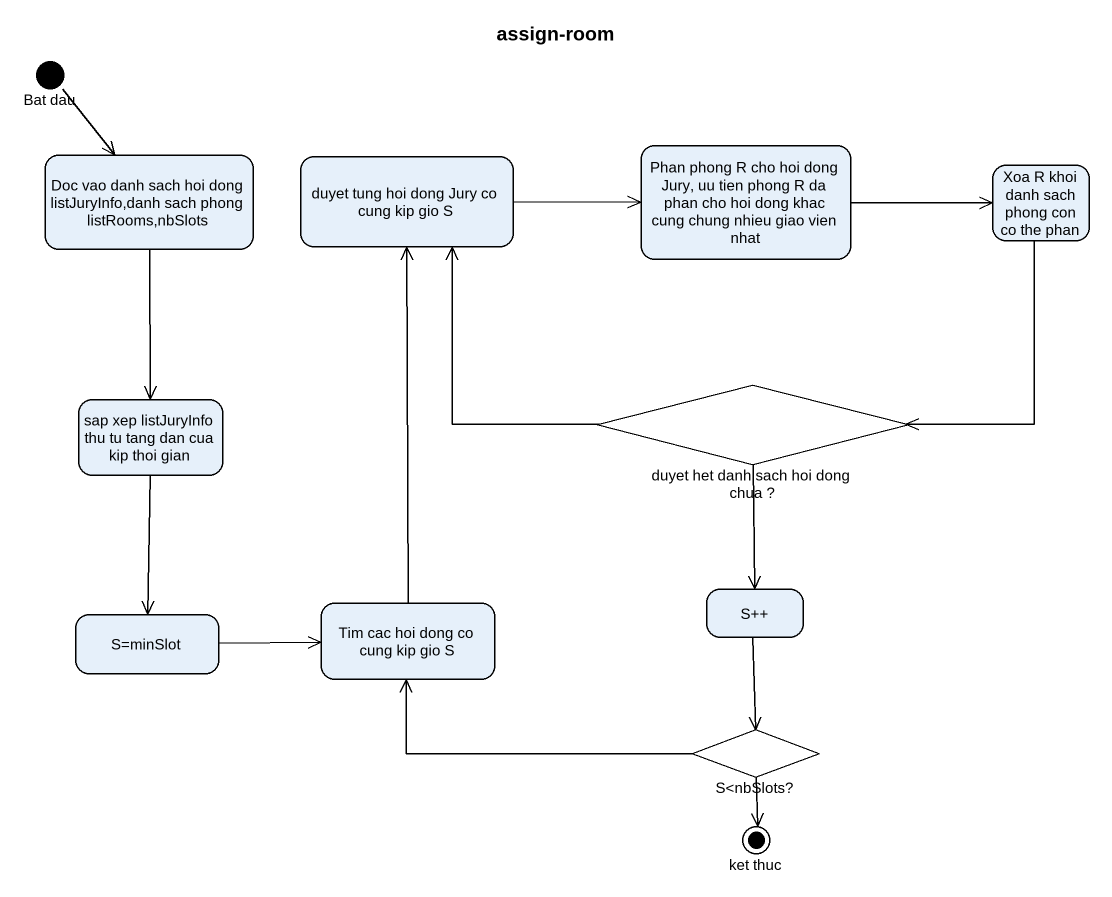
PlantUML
@startuml
title assign-room
hide empty description
state "Bat dau" as Bat_dau <<start>>
state "Doc vao danh sach hoi dong listJuryInfo,danh sach phong listRooms,nbSlots" as Doc_vao_danh_sach_hoi_dong
state "duyet tung hoi dong Jury co cung kip gio S" as duyet_tung_hoi_dong_Jury_co
state "Phan phong R cho hoi dong Jury, uu tien phong R da phan cho hoi dong khac cung chung nhieu giao vien nhat" as Phan_phong_R_cho_hoi_dong
state "Xoa R khoi danh sach phong con co the phan" as Xoa_R_khoi_danh_sach_phong
state "sap xep listJuryInfo thu tu tang dan cua kip thoi gian" as sap_xep_listJuryInfo_thu_tu
state "duyet het danh sach hoi dong chua ?" as duyet_het_danh_sach_hoi <<choice>>
state "S=minSlot" as S_minSlot
state "Tim cac hoi dong co cung kip gio S" as Tim_cac_hoi_dong_co_cung
state "S++" as S
state "S<nbSlots?" as S_nbSlots <<choice>>
state "ket thuc" as ket_thuc <<end>>
Bat_dau --> Doc_vao_danh_sach_hoi_dong
Doc_vao_danh_sach_hoi_dong --> sap_xep_listJuryInfo_thu_tu
duyet_tung_hoi_dong_Jury_co -right-> Phan_phong_R_cho_hoi_dong
Phan_phong_R_cho_hoi_dong -right-> Xoa_R_khoi_danh_sach_phong
Xoa_R_khoi_danh_sach_phong --> duyet_het_danh_sach_hoi
sap_xep_listJuryInfo_thu_tu --> S_minSlot
duyet_het_danh_sach_hoi -up-> duyet_tung_hoi_dong_Jury_co
duyet_het_danh_sach_hoi --> S
S_minSlot -right-> Tim_cac_hoi_dong_co_cung
Tim_cac_hoi_dong_co_cung -up-> duyet_tung_hoi_dong_Jury_co
S --> S_nbSlots
S_nbSlots -left-> Tim_cac_hoi_dong_co_cung
S_nbSlots --> ket_thuc
@enduml
